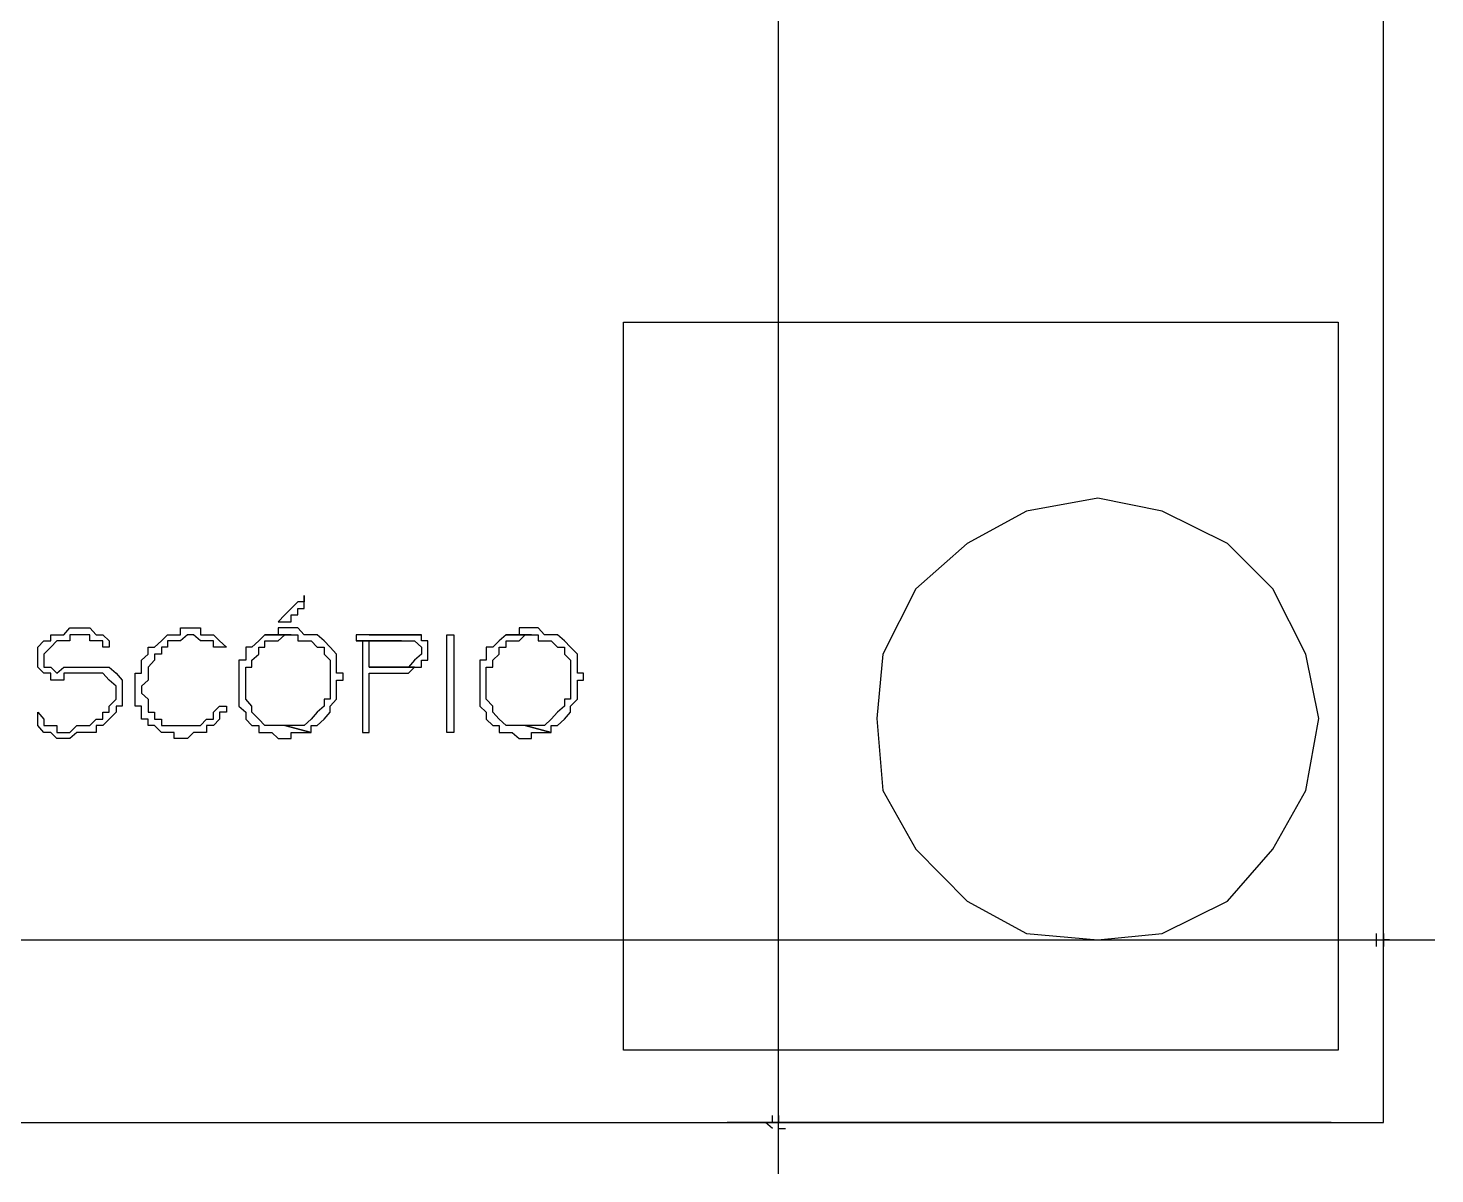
# Model space of a CAD drawing. Header units: millimetres. Extents: x -518.8 to -461.2, y 3.5 to 44.2.
# Drawn here: x -492.635 to -491.257, y 14.279 to 15.401 of the extents above; entities that cross this region are included whole.
import ezdxf

# ---------------------------------------------------------------- set-up
doc = ezdxf.new("R2010")
doc.units = ezdxf.units.MM
doc.header["$MEASUREMENT"] = 0
for name, color, linetype in [('10', 10, 'Continuous'), ('151', 151, 'Continuous'), ('16', 16, 'Continuous'), ('MYSOLIDS', 7, 'Continuous')]:
    doc.layers.add(name, color=color, linetype=linetype)

msp = doc.modelspace()

# ---------------------------------------------------------------- linework, layer by layer
at = {"layer": '10'}
for points in [[(-491.3075, 14.3293), (-491.3075, 17.8375), (-492.3324, 17.8375)], [(-493.1669, 14.3293), (-491.3075, 14.3293)]]:
    msp.add_lwpolyline(points, dxfattribs=at)
at = {"layer": '151'}
for points in [[(-491.3519, 14.4), (-492.0519, 14.4), (-492.0519, 15.1127), (-491.3519, 15.1127), (-491.3519, 14.4)], [(-491.3707, 14.7248), (-491.3835, 14.7879), (-491.4158, 14.8518), (-491.4602, 14.8962), (-491.5241, 14.9278), (-491.5872, 14.9406), (-491.6572, 14.9278), (-491.7151, 14.8962), (-491.7654, 14.8518), (-491.7978, 14.7879), (-491.8038, 14.7248), (-491.7978, 14.6541), (-491.7654, 14.5969), (-491.7151, 14.5458), (-491.6572, 14.5142), (-491.5872, 14.5082), (-491.5241, 14.5142), (-491.4602, 14.5458), (-491.4158, 14.5969), (-491.3835, 14.6541), (-491.3707, 14.7248)]]:
    msp.add_lwpolyline(points, dxfattribs=at)
at = {"layer": '16'}
for points in [[(-491.9, 14.2789), (-491.9, 17.8879)], [(-491.3075, 14.3804), (-491.3075, 14.5586)], [(-491.3143, 14.5015), (-491.3143, 14.5082), (-491.3143, 14.5082), (-491.3143, 14.5082), (-491.3143, 14.5082), (-491.3143, 14.5142)], [(-491.3075, 14.5142), (-491.3075, 14.5082), (-491.3075, 14.5082), (-491.3015, 14.5082)], [(-494.5669, 14.5082), (-491.2572, 14.5082)], [(-491.3015, 14.5082), (-491.3075, 14.5082), (-491.3075, 14.5082), (-491.3075, 14.5015)], [(-491.906, 14.3293), (-491.906, 14.3293), (-491.906, 14.3293), (-491.906, 14.336)], [(-491.9, 14.336), (-491.9, 14.3293), (-491.9, 14.3293), (-491.8933, 14.3293)], [(-491.3587, 14.3293), (-491.9504, 14.3293)], [(-491.906, 14.3233), (-491.9128, 14.3293)], [(-491.9, 14.3233), (-491.9, 14.3233), (-491.9, 14.3233), (-491.8933, 14.3233)]]:
    msp.add_lwpolyline(points, dxfattribs=at)
at = {"layer": 'MYSOLIDS'}
for points in [[(-492.3647, 14.8451), (-492.3647, 14.8391), (-492.3707, 14.8391), (-492.3707, 14.8391), (-492.3775, 14.8323), (-492.3775, 14.8323), (-492.3775, 14.8323), (-492.3835, 14.8263), (-492.3835, 14.8263), (-492.3902, 14.8195), (-492.3902, 14.8195), (-492.3835, 14.8195), (-492.3835, 14.8195), (-492.3835, 14.8195), (-492.3775, 14.8195), (-492.3775, 14.8263), (-492.3707, 14.8263), (-492.3707, 14.8323), (-492.3647, 14.8323), (-492.3647, 14.8323), (-492.3647, 14.8391), (-492.3647, 14.8391), (-492.3647, 14.8391), (-492.3647, 14.8451), (-492.3647, 14.8451)], [(-492.5617, 14.7947), (-492.5617, 14.8007), (-492.5617, 14.8007), (-492.5617, 14.8007), (-492.5617, 14.8007), (-492.5684, 14.8007), (-492.5745, 14.8007), (-492.5745, 14.8067), (-492.5812, 14.8067), (-492.5812, 14.8067), (-492.5872, 14.8067), (-492.594, 14.8067), (-492.594, 14.8007), (-492.6, 14.8007), (-492.6068, 14.8007), (-492.6068, 14.8007), (-492.6128, 14.7947), (-492.6128, 14.7947), (-492.6196, 14.7879), (-492.6196, 14.7819), (-492.6196, 14.7819), (-492.6196, 14.7751), (-492.6128, 14.7751), (-492.6128, 14.7751), (-492.6068, 14.7691), (-492.6068, 14.7691), (-492.6, 14.7751), (-492.6, 14.7751), (-492.594, 14.7751), (-492.5872, 14.7751), (-492.5872, 14.7751), (-492.5812, 14.7751), (-492.5745, 14.7751), (-492.5745, 14.7751), (-492.5684, 14.7751), (-492.5617, 14.7751), (-492.5617, 14.7751), (-492.5557, 14.7751), (-492.5489, 14.7691), (-492.5489, 14.7691), (-492.5489, 14.7691), (-492.5429, 14.7624), (-492.5429, 14.7563), (-492.5429, 14.7563), (-492.5429, 14.7496), (-492.5429, 14.7436), (-492.5429, 14.7436), (-492.5429, 14.7368), (-492.5489, 14.7368), (-492.5489, 14.7308), (-492.5557, 14.724), (-492.5557, 14.724), (-492.5617, 14.718), (-492.5617, 14.718), (-492.5617, 14.718), (-492.5684, 14.718), (-492.5684, 14.7112), (-492.5745, 14.7112), (-492.5812, 14.7112), (-492.5812, 14.7112), (-492.5872, 14.7112), (-492.594, 14.7052), (-492.6, 14.7052), (-492.6, 14.7052), (-492.6068, 14.7052), (-492.6128, 14.7112), (-492.6128, 14.7112), (-492.6196, 14.7112), (-492.6196, 14.7112), (-492.6256, 14.718), (-492.6256, 14.718), (-492.6256, 14.724), (-492.6256, 14.724), (-492.6256, 14.7308), (-492.6256, 14.7308), (-492.6256, 14.7308), (-492.6256, 14.7308), (-492.6196, 14.724), (-492.6196, 14.724), (-492.6196, 14.724), (-492.6196, 14.724), (-492.6196, 14.718), (-492.6128, 14.718), (-492.6128, 14.718), (-492.6068, 14.718), (-492.6068, 14.7112), (-492.6, 14.7112), (-492.594, 14.7112), (-492.5872, 14.718), (-492.5872, 14.718), (-492.5812, 14.718), (-492.5745, 14.718), (-492.5745, 14.718), (-492.5684, 14.724), (-492.5617, 14.724), (-492.5617, 14.724), (-492.5617, 14.7308), (-492.5557, 14.7308), (-492.5557, 14.7368), (-492.5557, 14.7368), (-492.5489, 14.7436), (-492.5489, 14.7496), (-492.5489, 14.7496), (-492.5489, 14.7563), (-492.5557, 14.7624), (-492.5557, 14.7624), (-492.5557, 14.7624), (-492.5617, 14.7691), (-492.5617, 14.7691), (-492.5684, 14.7691), (-492.5684, 14.7691), (-492.5745, 14.7691), (-492.5745, 14.7691), (-492.5812, 14.7691), (-492.5872, 14.7691), (-492.594, 14.7691), (-492.6, 14.7691), (-492.6, 14.7624), (-492.6068, 14.7624), (-492.6128, 14.7624), (-492.6128, 14.7691), (-492.6196, 14.7691), (-492.6196, 14.7691), (-492.6256, 14.7751), (-492.6256, 14.7751), (-492.6256, 14.7819), (-492.6256, 14.7819), (-492.6256, 14.7879), (-492.6256, 14.7879), (-492.6256, 14.7947), (-492.6196, 14.8007), (-492.6196, 14.8007), (-492.6128, 14.8007), (-492.6128, 14.8067), (-492.6068, 14.8067), (-492.6, 14.8067), (-492.6, 14.8067), (-492.594, 14.8135), (-492.5872, 14.8135), (-492.5812, 14.8135), (-492.5812, 14.8135), (-492.5745, 14.8135), (-492.5745, 14.8135), (-492.5684, 14.8067), (-492.5617, 14.8067), (-492.5617, 14.8067), (-492.5557, 14.8007), (-492.5557, 14.8007), (-492.5557, 14.7947), (-492.5557, 14.7947), (-492.5617, 14.7947), (-492.5617, 14.7947), (-492.5617, 14.7947), (-492.5617, 14.7947), (-492.5617, 14.7947)], [(-492.479, 14.8067), (-492.479, 14.8067), (-492.4857, 14.8007), (-492.4918, 14.8007), (-492.4918, 14.8007), (-492.4985, 14.8007), (-492.4985, 14.7947), (-492.5045, 14.7947), (-492.5045, 14.7879), (-492.5113, 14.7879), (-492.5113, 14.7819), (-492.5113, 14.7819), (-492.5173, 14.7751), (-492.5173, 14.7691), (-492.5173, 14.7691), (-492.5173, 14.7691), (-492.5173, 14.7624), (-492.5241, 14.7563), (-492.5241, 14.7563), (-492.5241, 14.7496), (-492.5173, 14.7436), (-492.5173, 14.7368), (-492.5173, 14.7368), (-492.5173, 14.7308), (-492.5113, 14.7308), (-492.5113, 14.724), (-492.5045, 14.724), (-492.5045, 14.718), (-492.4985, 14.718), (-492.4985, 14.718), (-492.4918, 14.718), (-492.4857, 14.718), (-492.4857, 14.718), (-492.479, 14.718), (-492.473, 14.718), (-492.473, 14.718), (-492.4662, 14.718), (-492.4662, 14.718), (-492.4602, 14.724), (-492.4602, 14.724), (-492.4534, 14.724), (-492.4534, 14.7308), (-492.4534, 14.7308), (-492.4474, 14.7368), (-492.4474, 14.7368), (-492.4406, 14.7368), (-492.4406, 14.7368), (-492.4406, 14.7308), (-492.4406, 14.7308), (-492.4406, 14.7308), (-492.4474, 14.7308), (-492.4474, 14.724), (-492.4474, 14.724), (-492.4534, 14.718), (-492.4602, 14.718), (-492.4602, 14.7112), (-492.4662, 14.7112), (-492.4662, 14.7112), (-492.473, 14.7112), (-492.473, 14.7112), (-492.479, 14.7052), (-492.4857, 14.7052), (-492.4857, 14.7052), (-492.4918, 14.7052), (-492.4918, 14.7112), (-492.4985, 14.7112), (-492.5045, 14.7112), (-492.5045, 14.7112), (-492.5113, 14.718), (-492.5173, 14.718), (-492.5173, 14.718), (-492.5173, 14.724), (-492.5241, 14.724), (-492.5241, 14.7308), (-492.5241, 14.7368), (-492.5301, 14.7368), (-492.5301, 14.7436), (-492.5301, 14.7496), (-492.5301, 14.7496), (-492.5301, 14.7563), (-492.5301, 14.7624), (-492.5301, 14.7691), (-492.5241, 14.7691), (-492.5241, 14.7751), (-492.5241, 14.7751), (-492.5241, 14.7819), (-492.5173, 14.7879), (-492.5173, 14.7879), (-492.5173, 14.7947), (-492.5113, 14.7947), (-492.5045, 14.8007), (-492.5045, 14.8007), (-492.4985, 14.8067), (-492.4985, 14.8067), (-492.4918, 14.8067), (-492.4857, 14.8067), (-492.4857, 14.8135), (-492.479, 14.8135), (-492.479, 14.8135), (-492.473, 14.8135), (-492.4662, 14.8135), (-492.4662, 14.8067), (-492.4602, 14.8067), (-492.4534, 14.8067), (-492.4534, 14.8067), (-492.4474, 14.8007), (-492.4474, 14.8007), (-492.4406, 14.7947), (-492.4406, 14.7947), (-492.4406, 14.7947), (-492.4406, 14.7947), (-492.4474, 14.7947), (-492.4474, 14.7947), (-492.4474, 14.7947), (-492.4534, 14.7947), (-492.4534, 14.7947), (-492.4534, 14.7947), (-492.4534, 14.8007), (-492.4602, 14.8007), (-492.4662, 14.8007), (-492.4662, 14.8007), (-492.473, 14.8067), (-492.479, 14.8067), (-492.479, 14.8067), (-492.479, 14.8067), (-492.479, 14.8067)], [(-492.3775, 14.8135), (-492.3775, 14.8135), (-492.3835, 14.8135), (-492.3902, 14.8135), (-492.3902, 14.8067), (-492.3963, 14.8067), (-492.403, 14.8067), (-492.403, 14.8067), (-492.3775, 14.8067), (-492.3775, 14.8067), (-492.3707, 14.8067), (-492.3707, 14.8007), (-492.3647, 14.8007), (-492.3579, 14.8007), (-492.3579, 14.8007), (-492.3519, 14.7947), (-492.3451, 14.7947), (-492.3451, 14.7947), (-492.3451, 14.7879), (-492.3451, 14.7879), (-492.3391, 14.7819), (-492.3391, 14.7751), (-492.3391, 14.7751), (-492.3391, 14.7691), (-492.3391, 14.7624), (-492.3391, 14.7624), (-492.3391, 14.7563), (-492.3391, 14.7563), (-492.3391, 14.7496), (-492.3391, 14.7436), (-492.3451, 14.7436), (-492.3451, 14.7368), (-492.3451, 14.7368), (-492.3519, 14.7308), (-492.3519, 14.7308), (-492.3579, 14.724), (-492.3579, 14.724), (-492.3647, 14.718), (-492.3647, 14.718), (-492.3707, 14.718), (-492.3775, 14.718), (-492.3775, 14.718), (-492.3835, 14.718), (-492.3579, 14.7112), (-492.3579, 14.718), (-492.3519, 14.718), (-492.3519, 14.718), (-492.3451, 14.724), (-492.3451, 14.724), (-492.3391, 14.7308), (-492.3391, 14.7308), (-492.3391, 14.7368), (-492.3331, 14.7436), (-492.3331, 14.7436), (-492.3331, 14.7496), (-492.3331, 14.7496), (-492.3331, 14.7563), (-492.3331, 14.7624), (-492.3263, 14.7624), (-492.3263, 14.7691), (-492.3331, 14.7691), (-492.3331, 14.7751), (-492.3331, 14.7819), (-492.3331, 14.7819), (-492.3331, 14.7879), (-492.3391, 14.7947), (-492.3391, 14.7947), (-492.3451, 14.8007), (-492.3451, 14.8007), (-492.3451, 14.8007), (-492.3519, 14.8067), (-492.3579, 14.8067), (-492.3579, 14.8067), (-492.3647, 14.8067), (-492.3707, 14.8135), (-492.3707, 14.8135), (-492.3775, 14.8135), (-492.3775, 14.8135)], [(-492.1421, 14.8135), (-492.1421, 14.8135), (-492.1481, 14.8135), (-492.1542, 14.8135), (-492.1542, 14.8067), (-492.1609, 14.8067), (-492.1669, 14.8067), (-492.1669, 14.8067), (-492.1414, 14.8067), (-492.1414, 14.8067), (-492.1354, 14.8067), (-492.1354, 14.8007), (-492.1293, 14.8007), (-492.1226, 14.8007), (-492.1226, 14.8007), (-492.1166, 14.7947), (-492.1098, 14.7947), (-492.1098, 14.7947), (-492.1098, 14.7879), (-492.1098, 14.7879), (-492.1038, 14.7819), (-492.1038, 14.7751), (-492.1038, 14.7751), (-492.1038, 14.7691), (-492.1038, 14.7624), (-492.1038, 14.7624), (-492.1038, 14.7563), (-492.1038, 14.7563), (-492.1038, 14.7496), (-492.1038, 14.7436), (-492.1098, 14.7436), (-492.1098, 14.7368), (-492.1098, 14.7368), (-492.1166, 14.7308), (-492.1166, 14.7308), (-492.1226, 14.724), (-492.1226, 14.724), (-492.1293, 14.718), (-492.1293, 14.718), (-492.1354, 14.718), (-492.1414, 14.718), (-492.1414, 14.718), (-492.1481, 14.718), (-492.1226, 14.7112), (-492.1226, 14.718), (-492.1166, 14.718), (-492.1166, 14.718), (-492.1098, 14.724), (-492.1098, 14.724), (-492.1038, 14.7308), (-492.1038, 14.7308), (-492.1038, 14.7368), (-492.097, 14.7436), (-492.097, 14.7436), (-492.097, 14.7496), (-492.097, 14.7496), (-492.097, 14.7563), (-492.097, 14.7624), (-492.091, 14.7624), (-492.091, 14.7691), (-492.097, 14.7691), (-492.097, 14.7751), (-492.097, 14.7819), (-492.097, 14.7819), (-492.097, 14.7879), (-492.1038, 14.7947), (-492.1038, 14.7947), (-492.1098, 14.8007), (-492.1098, 14.8007), (-492.1098, 14.8007), (-492.1166, 14.8067), (-492.1226, 14.8067), (-492.1226, 14.8067), (-492.1293, 14.8067), (-492.1354, 14.8135), (-492.1354, 14.8135), (-492.1414, 14.8135), (-492.1421, 14.8135)], [(-492.403, 14.8067), (-492.409, 14.8007), (-492.409, 14.8007), (-492.4158, 14.7947), (-492.4158, 14.7947), (-492.4218, 14.7947), (-492.4218, 14.7879), (-492.4218, 14.7819), (-492.4286, 14.7819), (-492.4286, 14.7751), (-492.4286, 14.7691), (-492.4286, 14.7691), (-492.4286, 14.7624), (-492.4286, 14.7563), (-492.4286, 14.7563), (-492.4286, 14.7496), (-492.4286, 14.7436), (-492.4286, 14.7368), (-492.4286, 14.7368), (-492.4218, 14.7308), (-492.4218, 14.724), (-492.4218, 14.724), (-492.4158, 14.718), (-492.4158, 14.718), (-492.409, 14.718), (-492.409, 14.7112), (-492.403, 14.7112), (-492.403, 14.7112), (-492.3963, 14.7112), (-492.3902, 14.7052), (-492.3835, 14.7052), (-492.3835, 14.7052), (-492.3775, 14.7052), (-492.3775, 14.7112), (-492.3707, 14.7112), (-492.3647, 14.7112), (-492.3647, 14.7112), (-492.3579, 14.7112), (-492.3835, 14.718), (-492.3902, 14.718), (-492.3902, 14.718), (-492.3963, 14.718), (-492.403, 14.718), (-492.403, 14.718), (-492.409, 14.724), (-492.409, 14.724), (-492.409, 14.724), (-492.4158, 14.7308), (-492.4158, 14.7308), (-492.4158, 14.7368), (-492.4218, 14.7436), (-492.4218, 14.7436), (-492.4218, 14.7496), (-492.4218, 14.7563), (-492.4218, 14.7563), (-492.4218, 14.7624), (-492.4218, 14.7691), (-492.4218, 14.7751), (-492.4158, 14.7751), (-492.4158, 14.7819), (-492.4158, 14.7819), (-492.409, 14.7879), (-492.409, 14.7947), (-492.409, 14.7947), (-492.403, 14.7947), (-492.403, 14.8007), (-492.3963, 14.8007), (-492.3902, 14.8007), (-492.3902, 14.8007), (-492.3835, 14.8067), (-492.3775, 14.8067), (-492.403, 14.8067), (-492.403, 14.8067)], [(-492.3075, 14.8067), (-492.3075, 14.8067), (-492.3075, 14.8067), (-492.3136, 14.8067), (-492.3136, 14.8007), (-492.2692, 14.8007), (-492.2692, 14.8007), (-492.2624, 14.8007), (-492.2564, 14.8007), (-492.2564, 14.8007), (-492.2564, 14.8007), (-492.2496, 14.7947), (-492.2496, 14.7879), (-492.2496, 14.7879), (-492.2496, 14.7879), (-492.2564, 14.7819), (-492.2564, 14.7819), (-492.2624, 14.7751), (-492.2624, 14.7751), (-492.2692, 14.7751), (-492.2692, 14.7751), (-492.2752, 14.7751), (-492.282, 14.7751), (-492.282, 14.7751), (-492.288, 14.7751), (-492.2948, 14.7751), (-492.3008, 14.7751), (-492.2564, 14.7751), (-492.2564, 14.7751), (-492.2496, 14.7751), (-492.2496, 14.7819), (-492.2436, 14.7819), (-492.2436, 14.7879), (-492.2436, 14.7947), (-492.2436, 14.7947), (-492.2436, 14.8007), (-492.2496, 14.8007), (-492.2496, 14.8067), (-492.2496, 14.8067), (-492.3008, 14.8067), (-492.3008, 14.8067), (-492.3075, 14.8067), (-492.3075, 14.8067)], [(-492.3136, 14.8007), (-492.3136, 14.8007), (-492.3075, 14.8007), (-492.3075, 14.7947), (-492.3075, 14.7879), (-492.3075, 14.7879), (-492.3075, 14.7819), (-492.3075, 14.7751), (-492.3075, 14.7751), (-492.3075, 14.7691), (-492.3075, 14.7624), (-492.3075, 14.7563), (-492.3075, 14.7563), (-492.3075, 14.7496), (-492.3075, 14.7436), (-492.3075, 14.7368), (-492.3075, 14.7368), (-492.3075, 14.7308), (-492.3075, 14.724), (-492.3075, 14.718), (-492.3075, 14.718), (-492.3075, 14.7112), (-492.3075, 14.7112), (-492.3075, 14.7112), (-492.3075, 14.7112), (-492.3008, 14.7112), (-492.3008, 14.718), (-492.3008, 14.718), (-492.3008, 14.724), (-492.3008, 14.7308), (-492.3008, 14.7308), (-492.3008, 14.7368), (-492.3008, 14.7436), (-492.3008, 14.7496), (-492.3008, 14.7496), (-492.3008, 14.7563), (-492.3008, 14.7624), (-492.3008, 14.7624), (-492.3008, 14.7691), (-492.3008, 14.7691), (-492.2948, 14.7691), (-492.2948, 14.7691), (-492.288, 14.7691), (-492.282, 14.7691), (-492.2752, 14.7691), (-492.2692, 14.7691), (-492.2692, 14.7691), (-492.2624, 14.7691), (-492.2624, 14.7691), (-492.2564, 14.7751), (-492.3008, 14.7751), (-492.3008, 14.7751), (-492.3008, 14.7819), (-492.3008, 14.7819), (-492.3008, 14.7879), (-492.3008, 14.7947), (-492.3008, 14.7947), (-492.3008, 14.8007), (-492.3008, 14.8007), (-492.2948, 14.8007), (-492.288, 14.8007), (-492.282, 14.8007), (-492.282, 14.8007), (-492.282, 14.8007), (-492.2752, 14.8007), (-492.2692, 14.8007), (-492.3136, 14.8007), (-492.3136, 14.8007)], [(-492.2692, 14.8067), (-492.2752, 14.8067), (-492.282, 14.8067), (-492.282, 14.8067), (-492.288, 14.8067), (-492.2948, 14.8067), (-492.2948, 14.8067), (-492.3008, 14.8067), (-492.2496, 14.8067), (-492.2564, 14.8067), (-492.2624, 14.8067), (-492.2624, 14.8067), (-492.2692, 14.8067), (-492.2692, 14.8067)], [(-492.2181, 14.7496), (-492.2181, 14.7436), (-492.2181, 14.7436), (-492.2181, 14.7368), (-492.2181, 14.7308), (-492.2181, 14.7308), (-492.2181, 14.724), (-492.2181, 14.718), (-492.2181, 14.7112), (-492.2181, 14.7112), (-492.2181, 14.7112), (-492.2181, 14.7112), (-492.2181, 14.7112), (-492.2181, 14.7112), (-492.2248, 14.7112), (-492.2248, 14.7112), (-492.2248, 14.7112), (-492.2248, 14.7112), (-492.2248, 14.7112), (-492.2248, 14.7112), (-492.2248, 14.718), (-492.2248, 14.724), (-492.2248, 14.724), (-492.2248, 14.7308), (-492.2248, 14.7368), (-492.2248, 14.7368), (-492.2248, 14.7436), (-492.2248, 14.7496), (-492.2248, 14.7563), (-492.2248, 14.7563), (-492.2248, 14.7624), (-492.2248, 14.7691), (-492.2248, 14.7751), (-492.2248, 14.7819), (-492.2248, 14.7819), (-492.2248, 14.7879), (-492.2248, 14.7947), (-492.2248, 14.7947), (-492.2248, 14.8007), (-492.2248, 14.8007), (-492.2248, 14.8067), (-492.2248, 14.8067), (-492.2248, 14.8067), (-492.2248, 14.8067), (-492.2181, 14.8067), (-492.2181, 14.8067), (-492.2181, 14.8067), (-492.2181, 14.8067), (-492.2181, 14.8067), (-492.2181, 14.8067), (-492.2181, 14.8007), (-492.2181, 14.8007), (-492.2181, 14.7947), (-492.2181, 14.7947), (-492.2181, 14.7879), (-492.2181, 14.7819), (-492.2181, 14.7751), (-492.2181, 14.7751), (-492.2181, 14.7691), (-492.2181, 14.7624), (-492.2181, 14.7563), (-492.2181, 14.7563), (-492.2181, 14.7496), (-492.2181, 14.7496), (-492.2181, 14.7496), (-492.2181, 14.7496)], [(-492.1669, 14.8067), (-492.1737, 14.8007), (-492.1737, 14.8007), (-492.1797, 14.7947), (-492.1797, 14.7947), (-492.1865, 14.7947), (-492.1865, 14.7879), (-492.1865, 14.7819), (-492.1925, 14.7819), (-492.1925, 14.7751), (-492.1925, 14.7691), (-492.1925, 14.7691), (-492.1925, 14.7624), (-492.1925, 14.7563), (-492.1925, 14.7563), (-492.1925, 14.7496), (-492.1925, 14.7436), (-492.1925, 14.7368), (-492.1925, 14.7368), (-492.1865, 14.7308), (-492.1865, 14.724), (-492.1865, 14.724), (-492.1797, 14.718), (-492.1797, 14.718), (-492.1737, 14.718), (-492.1737, 14.7112), (-492.1669, 14.7112), (-492.1669, 14.7112), (-492.1609, 14.7112), (-492.1542, 14.7052), (-492.1481, 14.7052), (-492.1481, 14.7052), (-492.1421, 14.7052), (-492.1421, 14.7112), (-492.1354, 14.7112), (-492.1293, 14.7112), (-492.1293, 14.7112), (-492.1226, 14.7112), (-492.1481, 14.718), (-492.1542, 14.718), (-492.1542, 14.718), (-492.1609, 14.718), (-492.1669, 14.718), (-492.1669, 14.718), (-492.1737, 14.724), (-492.1737, 14.724), (-492.1737, 14.724), (-492.1797, 14.7308), (-492.1797, 14.7308), (-492.1797, 14.7368), (-492.1865, 14.7436), (-492.1865, 14.7436), (-492.1865, 14.7496), (-492.1865, 14.7563), (-492.1865, 14.7563), (-492.1865, 14.7624), (-492.1865, 14.7691), (-492.1865, 14.7751), (-492.1797, 14.7751), (-492.1797, 14.7819), (-492.1797, 14.7819), (-492.1737, 14.7879), (-492.1737, 14.7947), (-492.1737, 14.7947), (-492.1669, 14.7947), (-492.1669, 14.8007), (-492.1609, 14.8007), (-492.1542, 14.8007), (-492.1542, 14.8007), (-492.1481, 14.8067), (-492.1421, 14.8067), (-492.1669, 14.8067), (-492.1669, 14.8067)]]:
    msp.add_lwpolyline(points, dxfattribs=at)

doc.saveas('drawing.dxf')
